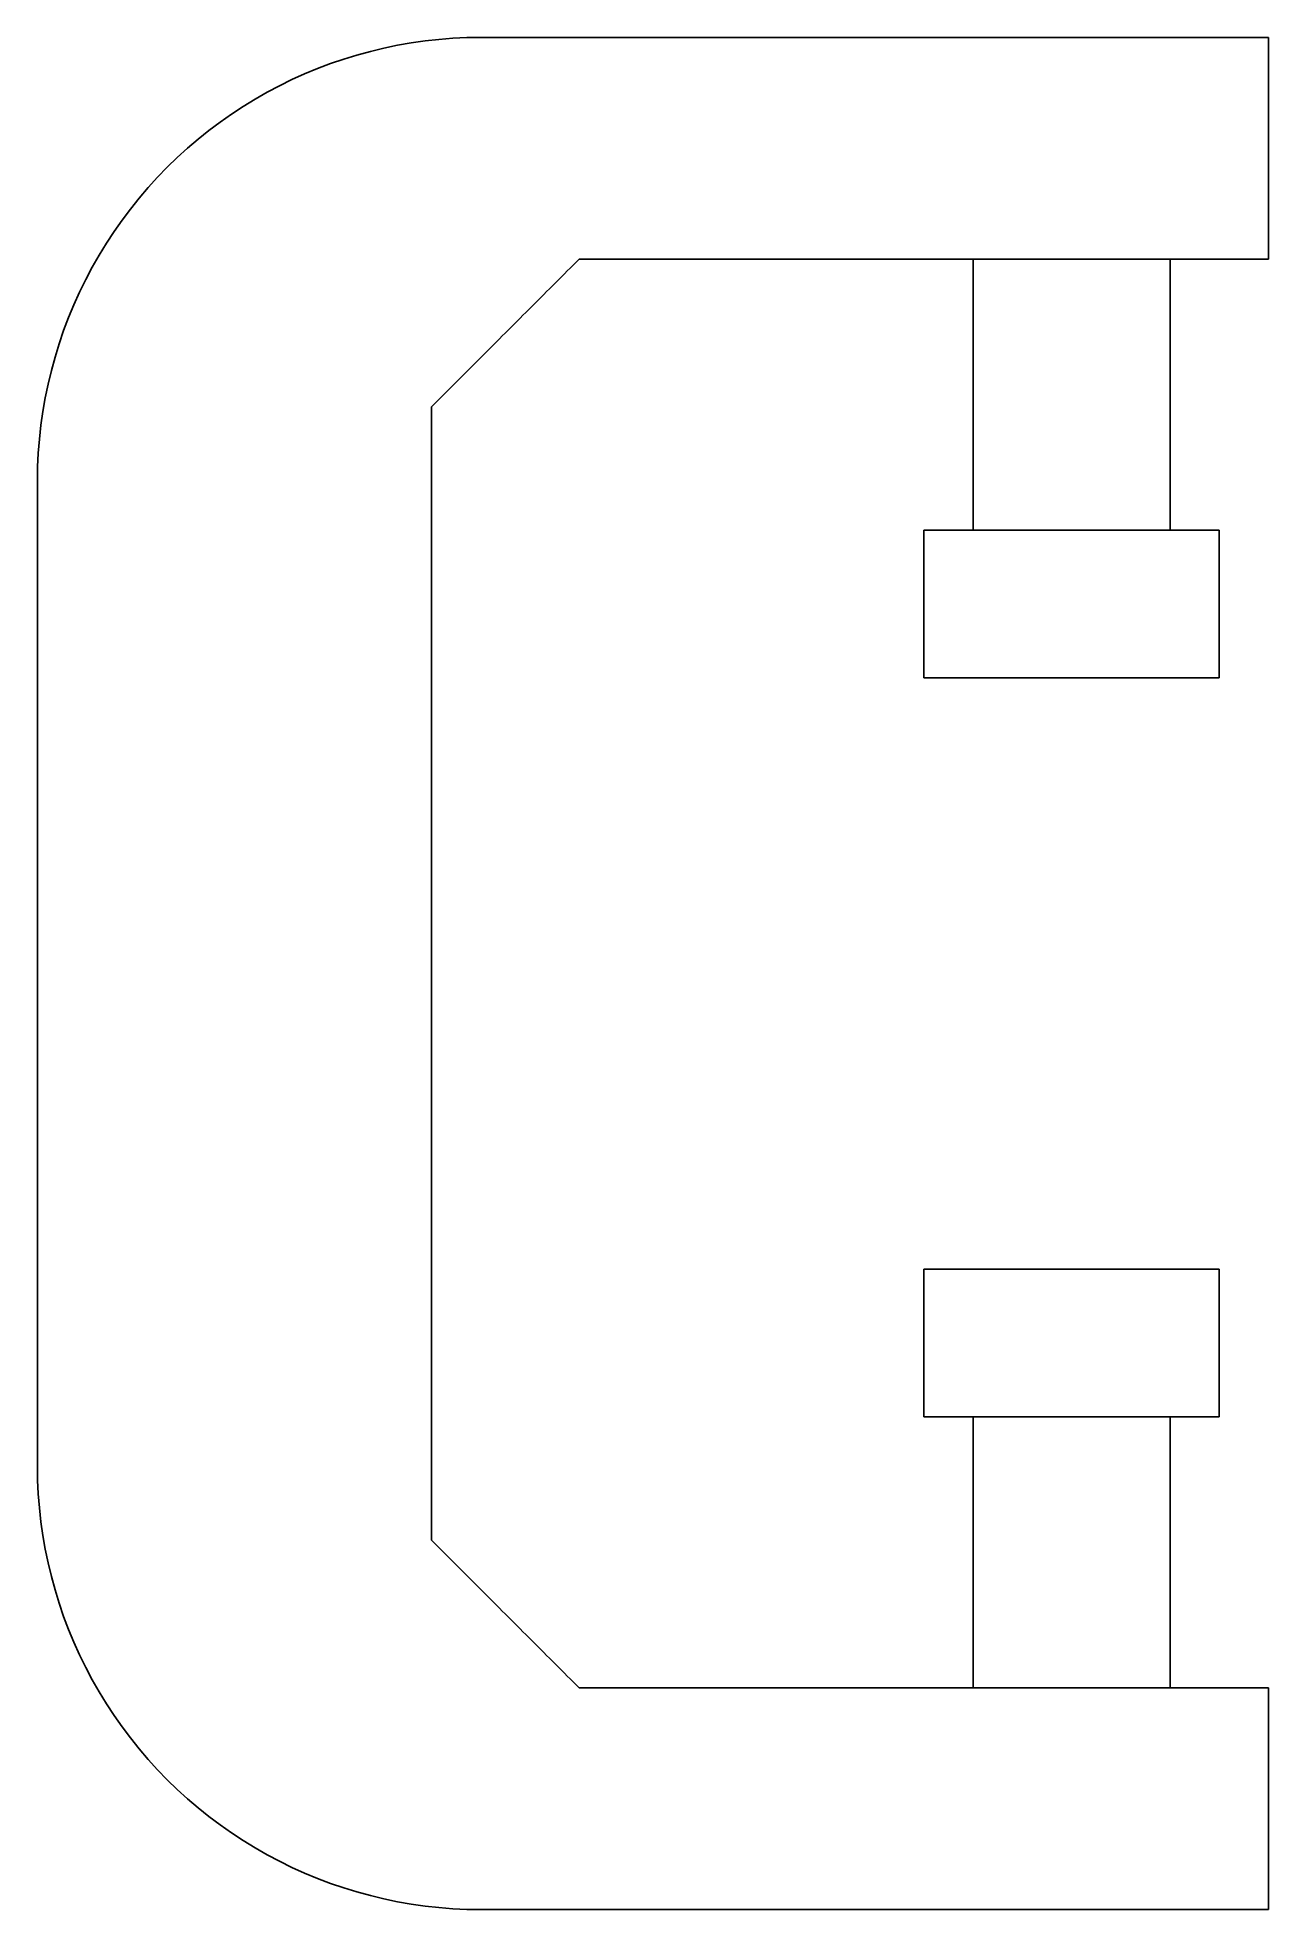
# Model space of a CAD drawing. Header units: metres. Extents: x -25 to 0, y -19 to 19.
import ezdxf

# ---------------------------------------------------------------- set-up
doc = ezdxf.new("R2010")
doc.units = ezdxf.units.M

msp = doc.modelspace()

# ---------------------------------------------------------------- linework, layer by layer
for points in [[(-16, 19), (-16.283, 18.996), (-16.565, 18.982), (-16.847, 18.96), (-17.128, 18.929), (-17.408, 18.889), (-17.686, 18.841), (-17.963, 18.783), (-18.238, 18.717), (-18.511, 18.643), (-18.781, 18.56), (-19.049, 18.468), (-19.313, 18.368), (-19.574, 18.26), (-19.832, 18.143), (-20.086, 18.019), (-20.336, 17.887), (-20.581, 17.747), (-20.822, 17.599), (-21.059, 17.444), (-21.29, 17.281), (-21.516, 17.111), (-21.737, 16.935), (-21.952, 16.751), (-22.161, 16.561), (-22.364, 16.364), (-22.561, 16.161), (-22.751, 15.952), (-22.935, 15.737), (-23.111, 15.516), (-23.281, 15.29), (-23.444, 15.059), (-23.599, 14.822), (-23.747, 14.581), (-23.887, 14.336), (-24.019, 14.086), (-24.143, 13.832), (-24.26, 13.574), (-24.368, 13.313), (-24.468, 13.049), (-24.56, 12.781), (-24.643, 12.511), (-24.717, 12.238), (-24.783, 11.963), (-24.841, 11.686), (-24.889, 11.408), (-24.929, 11.128), (-24.96, 10.847), (-24.982, 10.565), (-24.996, 10.283), (-25, 10)], [(-4, 19), (-4.24, 19), (-4.48, 19), (-4.72, 19), (-4.96, 19), (-5.2, 19), (-5.44, 19), (-5.68, 19), (-5.92, 19), (-6.16, 19), (-6.4, 19), (-6.64, 19), (-6.88, 19), (-7.12, 19), (-7.36, 19), (-7.6, 19), (-7.84, 19), (-8.08, 19), (-8.32, 19), (-8.56, 19), (-8.8, 19), (-9.04, 19), (-9.28, 19), (-9.52, 19), (-9.76, 19), (-10, 19), (-10.24, 19), (-10.48, 19), (-10.72, 19), (-10.96, 19), (-11.2, 19), (-11.44, 19), (-11.68, 19), (-11.92, 19), (-12.16, 19), (-12.4, 19), (-12.64, 19), (-12.88, 19), (-13.12, 19), (-13.36, 19), (-13.6, 19), (-13.84, 19), (-14.08, 19), (-14.32, 19), (-14.56, 19), (-14.8, 19), (-15.04, 19), (-15.28, 19), (-15.52, 19), (-15.76, 19), (-16, 19)], [(0, 19), (-0.007, 19), (-0.014, 19), (-0.021, 19), (-0.034, 19), (-0.055, 19), (-0.076, 19), (-0.097, 19), (-0.13, 19), (-0.165, 19), (-0.2, 19), (-0.238, 19), (-0.286, 19), (-0.334, 19), (-0.382, 19), (-0.44, 19), (-0.5, 19), (-0.561, 19), (-0.623, 19), (-0.696, 19), (-0.769, 19), (-0.842, 19), (-0.92, 19), (-1.004, 19), (-1.088, 19), (-1.172, 19), (-1.265, 19), (-1.359, 19), (-1.453, 19), (-1.55, 19), (-1.652, 19), (-1.755, 19), (-1.857, 19), (-1.966, 19), (-2.076, 19), (-2.186, 19), (-2.298, 19), (-2.414, 19), (-2.53, 19), (-2.646, 19), (-2.765, 19), (-2.886, 19), (-3.006, 19), (-3.128, 19), (-3.251, 19), (-3.375, 19), (-3.499, 19), (-3.624, 19), (-3.749, 19), (-3.875, 19), (-4, 19)], [(0, 19), (0, 18.91), (0, 18.82), (0, 18.73), (0, 18.64), (0, 18.55), (0, 18.46), (0, 18.37), (0, 18.28), (0, 18.19), (0, 18.1), (0, 18.01), (0, 17.92), (0, 17.83), (0, 17.74), (0, 17.65), (0, 17.56), (0, 17.47), (0, 17.38), (0, 17.29), (0, 17.2), (0, 17.11), (0, 17.02), (0, 16.93), (0, 16.84), (0, 16.75), (0, 16.66), (0, 16.57), (0, 16.48), (0, 16.39), (0, 16.3), (0, 16.21), (0, 16.12), (0, 16.03), (0, 15.94), (0, 15.85), (0, 15.76), (0, 15.67), (0, 15.58), (0, 15.49), (0, 15.4), (0, 15.31), (0, 15.22), (0, 15.13), (0, 15.04), (0, 14.95), (0, 14.86), (0, 14.77), (0, 14.68), (0, 14.59), (0, 14.5)], [(-17, 11.5), (-16.94, 11.56), (-16.88, 11.62), (-16.82, 11.68), (-16.76, 11.74), (-16.7, 11.8), (-16.64, 11.86), (-16.58, 11.92), (-16.52, 11.98), (-16.46, 12.04), (-16.4, 12.1), (-16.34, 12.16), (-16.28, 12.22), (-16.22, 12.28), (-16.16, 12.34), (-16.1, 12.4), (-16.04, 12.46), (-15.98, 12.52), (-15.92, 12.58), (-15.86, 12.64), (-15.8, 12.7), (-15.74, 12.76), (-15.68, 12.82), (-15.62, 12.88), (-15.56, 12.94), (-15.5, 13), (-15.44, 13.06), (-15.38, 13.12), (-15.32, 13.18), (-15.26, 13.24), (-15.2, 13.3), (-15.14, 13.36), (-15.08, 13.42), (-15.02, 13.48), (-14.96, 13.54), (-14.9, 13.6), (-14.84, 13.66), (-14.78, 13.72), (-14.72, 13.78), (-14.66, 13.84), (-14.6, 13.9), (-14.54, 13.96), (-14.48, 14.02), (-14.42, 14.08), (-14.36, 14.14), (-14.3, 14.2), (-14.24, 14.26), (-14.18, 14.32), (-14.12, 14.38), (-14.06, 14.44), (-14, 14.5)], [(-14, 14.5), (-13.8, 14.5), (-13.6, 14.5), (-13.4, 14.5), (-13.2, 14.5), (-13, 14.5), (-12.8, 14.5), (-12.6, 14.5), (-12.4, 14.5), (-12.2, 14.5), (-12, 14.5), (-11.8, 14.5), (-11.6, 14.5), (-11.4, 14.5), (-11.2, 14.5), (-11, 14.5), (-10.8, 14.5), (-10.6, 14.5), (-10.4, 14.5), (-10.2, 14.5), (-10, 14.5), (-9.8, 14.5), (-9.6, 14.5), (-9.4, 14.5), (-9.2, 14.5), (-9, 14.5), (-8.8, 14.5), (-8.6, 14.5), (-8.4, 14.5), (-8.2, 14.5), (-8, 14.5), (-7.8, 14.5), (-7.6, 14.5), (-7.4, 14.5), (-7.2, 14.5), (-7, 14.5), (-6.8, 14.5), (-6.6, 14.5), (-6.4, 14.5), (-6.2, 14.5), (-6, 14.5), (-5.8, 14.5), (-5.6, 14.5), (-5.4, 14.5), (-5.2, 14.5), (-5, 14.5), (-4.8, 14.5), (-4.6, 14.5), (-4.4, 14.5), (-4.2, 14.5), (-4, 14.5)], [(-6, 14.5), (-6, 14.39), (-6, 14.28), (-6, 14.17), (-6, 14.06), (-6, 13.95), (-6, 13.84), (-6, 13.73), (-6, 13.62), (-6, 13.51), (-6, 13.4), (-6, 13.29), (-6, 13.18), (-6, 13.07), (-6, 12.96), (-6, 12.85), (-6, 12.74), (-6, 12.63), (-6, 12.52), (-6, 12.41), (-6, 12.3), (-6, 12.19), (-6, 12.08), (-6, 11.97), (-6, 11.86), (-6, 11.75), (-6, 11.64), (-6, 11.53), (-6, 11.42), (-6, 11.31), (-6, 11.2), (-6, 11.09), (-6, 10.98), (-6, 10.87), (-6, 10.76), (-6, 10.65), (-6, 10.54), (-6, 10.43), (-6, 10.32), (-6, 10.21), (-6, 10.1), (-6, 9.99), (-6, 9.88), (-6, 9.77), (-6, 9.66), (-6, 9.55), (-6, 9.44), (-6, 9.33), (-6, 9.22), (-6, 9.11), (-6, 9)], [(-4, 14.5), (-3.875, 14.5), (-3.749, 14.5), (-3.624, 14.5), (-3.499, 14.5), (-3.375, 14.5), (-3.251, 14.5), (-3.128, 14.5), (-3.006, 14.5), (-2.886, 14.5), (-2.765, 14.5), (-2.646, 14.5), (-2.53, 14.5), (-2.414, 14.5), (-2.298, 14.5), (-2.186, 14.5), (-2.076, 14.5), (-1.966, 14.5), (-1.857, 14.5), (-1.755, 14.5), (-1.652, 14.5), (-1.55, 14.5), (-1.453, 14.5), (-1.359, 14.5), (-1.265, 14.5), (-1.172, 14.5), (-1.088, 14.5), (-1.004, 14.5), (-0.92, 14.5), (-0.842, 14.5), (-0.769, 14.5), (-0.696, 14.5), (-0.623, 14.5), (-0.561, 14.5), (-0.5, 14.5), (-0.44, 14.5), (-0.382, 14.5), (-0.334, 14.5), (-0.286, 14.5), (-0.238, 14.5), (-0.2, 14.5), (-0.165, 14.5), (-0.13, 14.5), (-0.097, 14.5), (-0.076, 14.5), (-0.055, 14.5), (-0.034, 14.5), (-0.021, 14.5), (-0.014, 14.5), (-0.007, 14.5), (0, 14.5)], [(-2, 14.5), (-2, 14.39), (-2, 14.28), (-2, 14.17), (-2, 14.06), (-2, 13.95), (-2, 13.84), (-2, 13.73), (-2, 13.62), (-2, 13.51), (-2, 13.4), (-2, 13.29), (-2, 13.18), (-2, 13.07), (-2, 12.96), (-2, 12.85), (-2, 12.74), (-2, 12.63), (-2, 12.52), (-2, 12.41), (-2, 12.3), (-2, 12.19), (-2, 12.08), (-2, 11.97), (-2, 11.86), (-2, 11.75), (-2, 11.64), (-2, 11.53), (-2, 11.42), (-2, 11.31), (-2, 11.2), (-2, 11.09), (-2, 10.98), (-2, 10.87), (-2, 10.76), (-2, 10.65), (-2, 10.54), (-2, 10.43), (-2, 10.32), (-2, 10.21), (-2, 10.1), (-2, 9.99), (-2, 9.88), (-2, 9.77), (-2, 9.66), (-2, 9.55), (-2, 9.44), (-2, 9.33), (-2, 9.22), (-2, 9.11), (-2, 9)], [(-17, -11.5), (-17, -11.04), (-17, -10.58), (-17, -10.12), (-17, -9.66), (-17, -9.2), (-17, -8.74), (-17, -8.28), (-17, -7.82), (-17, -7.36), (-17, -6.9), (-17, -6.44), (-17, -5.98), (-17, -5.52), (-17, -5.06), (-17, -4.6), (-17, -4.14), (-17, -3.68), (-17, -3.22), (-17, -2.76), (-17, -2.3), (-17, -1.84), (-17, -1.38), (-17, -0.92), (-17, -0.46), (-17, 0), (-17, 0.46), (-17, 0.92), (-17, 1.38), (-17, 1.84), (-17, 2.3), (-17, 2.76), (-17, 3.22), (-17, 3.68), (-17, 4.14), (-17, 4.6), (-17, 5.06), (-17, 5.52), (-17, 5.98), (-17, 6.44), (-17, 6.9), (-17, 7.36), (-17, 7.82), (-17, 8.28), (-17, 8.74), (-17, 9.2), (-17, 9.66), (-17, 10.12), (-17, 10.58), (-17, 11.04), (-17, 11.5)], [(-25, 10), (-25, 9.6), (-25, 9.2), (-25, 8.8), (-25, 8.4), (-25, 8), (-25, 7.6), (-25, 7.2), (-25, 6.8), (-25, 6.4), (-25, 6), (-25, 5.6), (-25, 5.2), (-25, 4.8), (-25, 4.4), (-25, 4), (-25, 3.6), (-25, 3.2), (-25, 2.8), (-25, 2.4), (-25, 2), (-25, 1.6), (-25, 1.2), (-25, 0.8), (-25, 0.4), (-25, 0), (-25, -0.4), (-25, -0.8), (-25, -1.2), (-25, -1.6), (-25, -2), (-25, -2.4), (-25, -2.8), (-25, -3.2), (-25, -3.6), (-25, -4), (-25, -4.4), (-25, -4.8), (-25, -5.2), (-25, -5.6), (-25, -6), (-25, -6.4), (-25, -6.8), (-25, -7.2), (-25, -7.6), (-25, -8), (-25, -8.4), (-25, -8.8), (-25, -9.2), (-25, -9.6), (-25, -10)], [(-7, 9), (-7, 8.94), (-7, 8.88), (-7, 8.82), (-7, 8.76), (-7, 8.7), (-7, 8.64), (-7, 8.58), (-7, 8.52), (-7, 8.46), (-7, 8.4), (-7, 8.34), (-7, 8.28), (-7, 8.22), (-7, 8.16), (-7, 8.1), (-7, 8.04), (-7, 7.98), (-7, 7.92), (-7, 7.86), (-7, 7.8), (-7, 7.74), (-7, 7.68), (-7, 7.62), (-7, 7.56), (-7, 7.5), (-7, 7.44), (-7, 7.38), (-7, 7.32), (-7, 7.26), (-7, 7.2), (-7, 7.14), (-7, 7.08), (-7, 7.02), (-7, 6.96), (-7, 6.9), (-7, 6.84), (-7, 6.78), (-7, 6.72), (-7, 6.66), (-7, 6.6), (-7, 6.54), (-7, 6.48), (-7, 6.42), (-7, 6.36), (-7, 6.3), (-7, 6.24), (-7, 6.18), (-7, 6.12), (-7, 6.06), (-7, 6)], [(-1, 9), (-1.021, 9), (-1.042, 9), (-1.063, 9), (-1.102, 9), (-1.164, 9), (-1.226, 9), (-1.288, 9), (-1.383, 9), (-1.483, 9), (-1.583, 9), (-1.693, 9), (-1.826, 9), (-1.959, 9), (-2.092, 9), (-2.243, 9), (-2.403, 9), (-2.562, 9), (-2.724, 9), (-2.901, 9), (-3.079, 9), (-3.256, 9), (-3.439, 9), (-3.626, 9), (-3.813, 9), (-4, 9), (-4.187, 9), (-4.374, 9), (-4.561, 9), (-4.744, 9), (-4.921, 9), (-5.099, 9), (-5.276, 9), (-5.438, 9), (-5.597, 9), (-5.757, 9), (-5.908, 9), (-6.041, 9), (-6.174, 9), (-6.307, 9), (-6.417, 9), (-6.517, 9), (-6.617, 9), (-6.712, 9), (-6.774, 9), (-6.836, 9), (-6.898, 9), (-6.937, 9), (-6.958, 9), (-6.979, 9), (-7, 9)], [(-1, 9), (-1, 8.94), (-1, 8.88), (-1, 8.82), (-1, 8.76), (-1, 8.7), (-1, 8.64), (-1, 8.58), (-1, 8.52), (-1, 8.46), (-1, 8.4), (-1, 8.34), (-1, 8.28), (-1, 8.22), (-1, 8.16), (-1, 8.1), (-1, 8.04), (-1, 7.98), (-1, 7.92), (-1, 7.86), (-1, 7.8), (-1, 7.74), (-1, 7.68), (-1, 7.62), (-1, 7.56), (-1, 7.5), (-1, 7.44), (-1, 7.38), (-1, 7.32), (-1, 7.26), (-1, 7.2), (-1, 7.14), (-1, 7.08), (-1, 7.02), (-1, 6.96), (-1, 6.9), (-1, 6.84), (-1, 6.78), (-1, 6.72), (-1, 6.66), (-1, 6.6), (-1, 6.54), (-1, 6.48), (-1, 6.42), (-1, 6.36), (-1, 6.3), (-1, 6.24), (-1, 6.18), (-1, 6.12), (-1, 6.06), (-1, 6)], [(-1, 6), (-1.021, 6), (-1.042, 6), (-1.063, 6), (-1.102, 6), (-1.164, 6), (-1.226, 6), (-1.288, 6), (-1.383, 6), (-1.483, 6), (-1.583, 6), (-1.693, 6), (-1.826, 6), (-1.959, 6), (-2.092, 6), (-2.243, 6), (-2.403, 6), (-2.562, 6), (-2.724, 6), (-2.901, 6), (-3.079, 6), (-3.256, 6), (-3.439, 6), (-3.626, 6), (-3.813, 6), (-4, 6), (-4.187, 6), (-4.374, 6), (-4.561, 6), (-4.744, 6), (-4.921, 6), (-5.099, 6), (-5.276, 6), (-5.438, 6), (-5.597, 6), (-5.757, 6), (-5.908, 6), (-6.041, 6), (-6.174, 6), (-6.307, 6), (-6.417, 6), (-6.517, 6), (-6.617, 6), (-6.712, 6), (-6.774, 6), (-6.836, 6), (-6.898, 6), (-6.937, 6), (-6.958, 6), (-6.979, 6), (-7, 6)], [(-7, -9), (-7, -8.94), (-7, -8.88), (-7, -8.82), (-7, -8.76), (-7, -8.7), (-7, -8.64), (-7, -8.58), (-7, -8.52), (-7, -8.46), (-7, -8.4), (-7, -8.34), (-7, -8.28), (-7, -8.22), (-7, -8.16), (-7, -8.1), (-7, -8.04), (-7, -7.98), (-7, -7.92), (-7, -7.86), (-7, -7.8), (-7, -7.74), (-7, -7.68), (-7, -7.62), (-7, -7.56), (-7, -7.5), (-7, -7.44), (-7, -7.38), (-7, -7.32), (-7, -7.26), (-7, -7.2), (-7, -7.14), (-7, -7.08), (-7, -7.02), (-7, -6.96), (-7, -6.9), (-7, -6.84), (-7, -6.78), (-7, -6.72), (-7, -6.66), (-7, -6.6), (-7, -6.54), (-7, -6.48), (-7, -6.42), (-7, -6.36), (-7, -6.3), (-7, -6.24), (-7, -6.18), (-7, -6.12), (-7, -6.06), (-7, -6)], [(-7, -6), (-6.995, -6), (-6.989, -6), (-6.984, -6), (-6.974, -6), (-6.959, -6), (-6.943, -6), (-6.927, -6), (-6.902, -6), (-6.876, -6), (-6.85, -6), (-6.821, -6), (-6.785, -6), (-6.749, -6), (-6.713, -6), (-6.67, -6), (-6.625, -6), (-6.579, -6), (-6.532, -6), (-6.478, -6), (-6.423, -6), (-6.369, -6), (-6.31, -6), (-6.247, -6), (-6.184, -6), (-6.121, -6), (-6.051, -6), (-5.981, -6), (-5.911, -6), (-5.838, -6), (-5.761, -6), (-5.684, -6), (-5.607, -6), (-5.525, -6), (-5.443, -6), (-5.361, -6), (-5.277, -6), (-5.19, -6), (-5.103, -6), (-5.016, -6), (-4.926, -6), (-4.836, -6), (-4.745, -6), (-4.654, -6), (-4.561, -6), (-4.469, -6), (-4.376, -6), (-4.282, -6), (-4.188, -6), (-4.094, -6), (-4, -6)], [(-4, -6), (-3.906, -6), (-3.812, -6), (-3.718, -6), (-3.624, -6), (-3.531, -6), (-3.439, -6), (-3.346, -6), (-3.255, -6), (-3.164, -6), (-3.074, -6), (-2.984, -6), (-2.897, -6), (-2.81, -6), (-2.723, -6), (-2.639, -6), (-2.557, -6), (-2.475, -6), (-2.393, -6), (-2.316, -6), (-2.239, -6), (-2.162, -6), (-2.089, -6), (-2.019, -6), (-1.949, -6), (-1.879, -6), (-1.816, -6), (-1.753, -6), (-1.69, -6), (-1.631, -6), (-1.577, -6), (-1.522, -6), (-1.468, -6), (-1.421, -6), (-1.375, -6), (-1.33, -6), (-1.287, -6), (-1.251, -6), (-1.215, -6), (-1.179, -6), (-1.15, -6), (-1.124, -6), (-1.098, -6), (-1.073, -6), (-1.057, -6), (-1.041, -6), (-1.026, -6), (-1.016, -6), (-1.011, -6), (-1.005, -6), (-1, -6)], [(-1, -9), (-1, -8.94), (-1, -8.88), (-1, -8.82), (-1, -8.76), (-1, -8.7), (-1, -8.64), (-1, -8.58), (-1, -8.52), (-1, -8.46), (-1, -8.4), (-1, -8.34), (-1, -8.28), (-1, -8.22), (-1, -8.16), (-1, -8.1), (-1, -8.04), (-1, -7.98), (-1, -7.92), (-1, -7.86), (-1, -7.8), (-1, -7.74), (-1, -7.68), (-1, -7.62), (-1, -7.56), (-1, -7.5), (-1, -7.44), (-1, -7.38), (-1, -7.32), (-1, -7.26), (-1, -7.2), (-1, -7.14), (-1, -7.08), (-1, -7.02), (-1, -6.96), (-1, -6.9), (-1, -6.84), (-1, -6.78), (-1, -6.72), (-1, -6.66), (-1, -6.6), (-1, -6.54), (-1, -6.48), (-1, -6.42), (-1, -6.36), (-1, -6.3), (-1, -6.24), (-1, -6.18), (-1, -6.12), (-1, -6.06), (-1, -6)], [(-7, -9), (-6.995, -9), (-6.989, -9), (-6.984, -9), (-6.974, -9), (-6.959, -9), (-6.943, -9), (-6.927, -9), (-6.902, -9), (-6.876, -9), (-6.85, -9), (-6.821, -9), (-6.785, -9), (-6.749, -9), (-6.713, -9), (-6.67, -9), (-6.625, -9), (-6.579, -9), (-6.532, -9), (-6.478, -9), (-6.423, -9), (-6.369, -9), (-6.31, -9), (-6.247, -9), (-6.184, -9), (-6.121, -9), (-6.051, -9), (-5.981, -9), (-5.911, -9), (-5.838, -9), (-5.761, -9), (-5.684, -9), (-5.607, -9), (-5.525, -9), (-5.443, -9), (-5.361, -9), (-5.277, -9), (-5.19, -9), (-5.103, -9), (-5.016, -9), (-4.926, -9), (-4.836, -9), (-4.745, -9), (-4.654, -9), (-4.561, -9), (-4.469, -9), (-4.376, -9), (-4.282, -9), (-4.188, -9), (-4.094, -9), (-4, -9)], [(-6, -14.5), (-6, -14.39), (-6, -14.28), (-6, -14.17), (-6, -14.06), (-6, -13.95), (-6, -13.84), (-6, -13.73), (-6, -13.62), (-6, -13.51), (-6, -13.4), (-6, -13.29), (-6, -13.18), (-6, -13.07), (-6, -12.96), (-6, -12.85), (-6, -12.74), (-6, -12.63), (-6, -12.52), (-6, -12.41), (-6, -12.3), (-6, -12.19), (-6, -12.08), (-6, -11.97), (-6, -11.86), (-6, -11.75), (-6, -11.64), (-6, -11.53), (-6, -11.42), (-6, -11.31), (-6, -11.2), (-6, -11.09), (-6, -10.98), (-6, -10.87), (-6, -10.76), (-6, -10.65), (-6, -10.54), (-6, -10.43), (-6, -10.32), (-6, -10.21), (-6, -10.1), (-6, -9.99), (-6, -9.88), (-6, -9.77), (-6, -9.66), (-6, -9.55), (-6, -9.44), (-6, -9.33), (-6, -9.22), (-6, -9.11), (-6, -9)], [(-4, -9), (-3.906, -9), (-3.812, -9), (-3.718, -9), (-3.624, -9), (-3.531, -9), (-3.439, -9), (-3.346, -9), (-3.255, -9), (-3.164, -9), (-3.074, -9), (-2.984, -9), (-2.897, -9), (-2.81, -9), (-2.723, -9), (-2.639, -9), (-2.557, -9), (-2.475, -9), (-2.393, -9), (-2.316, -9), (-2.239, -9), (-2.162, -9), (-2.089, -9), (-2.019, -9), (-1.949, -9), (-1.879, -9), (-1.816, -9), (-1.753, -9), (-1.69, -9), (-1.631, -9), (-1.577, -9), (-1.522, -9), (-1.468, -9), (-1.421, -9), (-1.375, -9), (-1.33, -9), (-1.287, -9), (-1.251, -9), (-1.215, -9), (-1.179, -9), (-1.15, -9), (-1.124, -9), (-1.098, -9), (-1.073, -9), (-1.057, -9), (-1.041, -9), (-1.026, -9), (-1.016, -9), (-1.011, -9), (-1.005, -9), (-1, -9)], [(-2, -14.5), (-2, -14.39), (-2, -14.28), (-2, -14.17), (-2, -14.06), (-2, -13.95), (-2, -13.84), (-2, -13.73), (-2, -13.62), (-2, -13.51), (-2, -13.4), (-2, -13.29), (-2, -13.18), (-2, -13.07), (-2, -12.96), (-2, -12.85), (-2, -12.74), (-2, -12.63), (-2, -12.52), (-2, -12.41), (-2, -12.3), (-2, -12.19), (-2, -12.08), (-2, -11.97), (-2, -11.86), (-2, -11.75), (-2, -11.64), (-2, -11.53), (-2, -11.42), (-2, -11.31), (-2, -11.2), (-2, -11.09), (-2, -10.98), (-2, -10.87), (-2, -10.76), (-2, -10.65), (-2, -10.54), (-2, -10.43), (-2, -10.32), (-2, -10.21), (-2, -10.1), (-2, -9.99), (-2, -9.88), (-2, -9.77), (-2, -9.66), (-2, -9.55), (-2, -9.44), (-2, -9.33), (-2, -9.22), (-2, -9.11), (-2, -9)], [(-25, -10), (-24.996, -10.283), (-24.982, -10.565), (-24.96, -10.847), (-24.929, -11.128), (-24.889, -11.408), (-24.841, -11.686), (-24.783, -11.963), (-24.717, -12.238), (-24.643, -12.511), (-24.56, -12.781), (-24.468, -13.049), (-24.368, -13.313), (-24.26, -13.574), (-24.143, -13.832), (-24.019, -14.086), (-23.887, -14.336), (-23.747, -14.581), (-23.599, -14.822), (-23.444, -15.059), (-23.281, -15.29), (-23.111, -15.516), (-22.935, -15.737), (-22.751, -15.952), (-22.561, -16.161), (-22.364, -16.364), (-22.161, -16.561), (-21.952, -16.751), (-21.737, -16.935), (-21.516, -17.111), (-21.29, -17.281), (-21.059, -17.444), (-20.822, -17.599), (-20.581, -17.747), (-20.336, -17.887), (-20.086, -18.019), (-19.832, -18.143), (-19.574, -18.26), (-19.313, -18.368), (-19.049, -18.468), (-18.781, -18.56), (-18.511, -18.643), (-18.238, -18.717), (-17.963, -18.783), (-17.686, -18.841), (-17.408, -18.889), (-17.128, -18.929), (-16.847, -18.96), (-16.565, -18.982), (-16.283, -18.996), (-16, -19)], [(-14, -14.5), (-14.06, -14.44), (-14.12, -14.38), (-14.18, -14.32), (-14.24, -14.26), (-14.3, -14.2), (-14.36, -14.14), (-14.42, -14.08), (-14.48, -14.02), (-14.54, -13.96), (-14.6, -13.9), (-14.66, -13.84), (-14.72, -13.78), (-14.78, -13.72), (-14.84, -13.66), (-14.9, -13.6), (-14.96, -13.54), (-15.02, -13.48), (-15.08, -13.42), (-15.14, -13.36), (-15.2, -13.3), (-15.26, -13.24), (-15.32, -13.18), (-15.38, -13.12), (-15.44, -13.06), (-15.5, -13), (-15.56, -12.94), (-15.62, -12.88), (-15.68, -12.82), (-15.74, -12.76), (-15.8, -12.7), (-15.86, -12.64), (-15.92, -12.58), (-15.98, -12.52), (-16.04, -12.46), (-16.1, -12.4), (-16.16, -12.34), (-16.22, -12.28), (-16.28, -12.22), (-16.34, -12.16), (-16.4, -12.1), (-16.46, -12.04), (-16.52, -11.98), (-16.58, -11.92), (-16.64, -11.86), (-16.7, -11.8), (-16.76, -11.74), (-16.82, -11.68), (-16.88, -11.62), (-16.94, -11.56), (-17, -11.5)], [(-4, -14.5), (-4.2, -14.5), (-4.4, -14.5), (-4.6, -14.5), (-4.8, -14.5), (-5, -14.5), (-5.2, -14.5), (-5.4, -14.5), (-5.6, -14.5), (-5.8, -14.5), (-6, -14.5), (-6.2, -14.5), (-6.4, -14.5), (-6.6, -14.5), (-6.8, -14.5), (-7, -14.5), (-7.2, -14.5), (-7.4, -14.5), (-7.6, -14.5), (-7.8, -14.5), (-8, -14.5), (-8.2, -14.5), (-8.4, -14.5), (-8.6, -14.5), (-8.8, -14.5), (-9, -14.5), (-9.2, -14.5), (-9.4, -14.5), (-9.6, -14.5), (-9.8, -14.5), (-10, -14.5), (-10.2, -14.5), (-10.4, -14.5), (-10.6, -14.5), (-10.8, -14.5), (-11, -14.5), (-11.2, -14.5), (-11.4, -14.5), (-11.6, -14.5), (-11.8, -14.5), (-12, -14.5), (-12.2, -14.5), (-12.4, -14.5), (-12.6, -14.5), (-12.8, -14.5), (-13, -14.5), (-13.2, -14.5), (-13.4, -14.5), (-13.6, -14.5), (-13.8, -14.5), (-14, -14.5)], [(0, -14.5), (-0.007, -14.5), (-0.014, -14.5), (-0.021, -14.5), (-0.034, -14.5), (-0.055, -14.5), (-0.076, -14.5), (-0.097, -14.5), (-0.13, -14.5), (-0.165, -14.5), (-0.2, -14.5), (-0.238, -14.5), (-0.286, -14.5), (-0.334, -14.5), (-0.382, -14.5), (-0.44, -14.5), (-0.5, -14.5), (-0.561, -14.5), (-0.623, -14.5), (-0.696, -14.5), (-0.769, -14.5), (-0.842, -14.5), (-0.92, -14.5), (-1.004, -14.5), (-1.088, -14.5), (-1.172, -14.5), (-1.265, -14.5), (-1.359, -14.5), (-1.453, -14.5), (-1.55, -14.5), (-1.652, -14.5), (-1.755, -14.5), (-1.857, -14.5), (-1.966, -14.5), (-2.076, -14.5), (-2.186, -14.5), (-2.298, -14.5), (-2.414, -14.5), (-2.53, -14.5), (-2.646, -14.5), (-2.765, -14.5), (-2.886, -14.5), (-3.006, -14.5), (-3.128, -14.5), (-3.251, -14.5), (-3.375, -14.5), (-3.499, -14.5), (-3.624, -14.5), (-3.749, -14.5), (-3.875, -14.5), (-4, -14.5)], [(0, -19), (0, -18.91), (0, -18.82), (0, -18.73), (0, -18.64), (0, -18.55), (0, -18.46), (0, -18.37), (0, -18.28), (0, -18.19), (0, -18.1), (0, -18.01), (0, -17.92), (0, -17.83), (0, -17.74), (0, -17.65), (0, -17.56), (0, -17.47), (0, -17.38), (0, -17.29), (0, -17.2), (0, -17.11), (0, -17.02), (0, -16.93), (0, -16.84), (0, -16.75), (0, -16.66), (0, -16.57), (0, -16.48), (0, -16.39), (0, -16.3), (0, -16.21), (0, -16.12), (0, -16.03), (0, -15.94), (0, -15.85), (0, -15.76), (0, -15.67), (0, -15.58), (0, -15.49), (0, -15.4), (0, -15.31), (0, -15.22), (0, -15.13), (0, -15.04), (0, -14.95), (0, -14.86), (0, -14.77), (0, -14.68), (0, -14.59), (0, -14.5)], [(-16, -19), (-15.76, -19), (-15.52, -19), (-15.28, -19), (-15.04, -19), (-14.8, -19), (-14.56, -19), (-14.32, -19), (-14.08, -19), (-13.84, -19), (-13.6, -19), (-13.36, -19), (-13.12, -19), (-12.88, -19), (-12.64, -19), (-12.4, -19), (-12.16, -19), (-11.92, -19), (-11.68, -19), (-11.44, -19), (-11.2, -19), (-10.96, -19), (-10.72, -19), (-10.48, -19), (-10.24, -19), (-10, -19), (-9.76, -19), (-9.52, -19), (-9.28, -19), (-9.04, -19), (-8.8, -19), (-8.56, -19), (-8.32, -19), (-8.08, -19), (-7.84, -19), (-7.6, -19), (-7.36, -19), (-7.12, -19), (-6.88, -19), (-6.64, -19), (-6.4, -19), (-6.16, -19), (-5.92, -19), (-5.68, -19), (-5.44, -19), (-5.2, -19), (-4.96, -19), (-4.72, -19), (-4.48, -19), (-4.24, -19), (-4, -19)], [(-4, -19), (-3.875, -19), (-3.749, -19), (-3.624, -19), (-3.499, -19), (-3.375, -19), (-3.251, -19), (-3.128, -19), (-3.006, -19), (-2.886, -19), (-2.765, -19), (-2.646, -19), (-2.53, -19), (-2.414, -19), (-2.298, -19), (-2.186, -19), (-2.076, -19), (-1.966, -19), (-1.857, -19), (-1.755, -19), (-1.652, -19), (-1.55, -19), (-1.453, -19), (-1.359, -19), (-1.265, -19), (-1.172, -19), (-1.088, -19), (-1.004, -19), (-0.92, -19), (-0.842, -19), (-0.769, -19), (-0.696, -19), (-0.623, -19), (-0.561, -19), (-0.5, -19), (-0.44, -19), (-0.382, -19), (-0.334, -19), (-0.286, -19), (-0.238, -19), (-0.2, -19), (-0.165, -19), (-0.13, -19), (-0.097, -19), (-0.076, -19), (-0.055, -19), (-0.034, -19), (-0.021, -19), (-0.014, -19), (-0.007, -19), (0, -19)]]:
    msp.add_lwpolyline(points)

doc.saveas('drawing.dxf')
